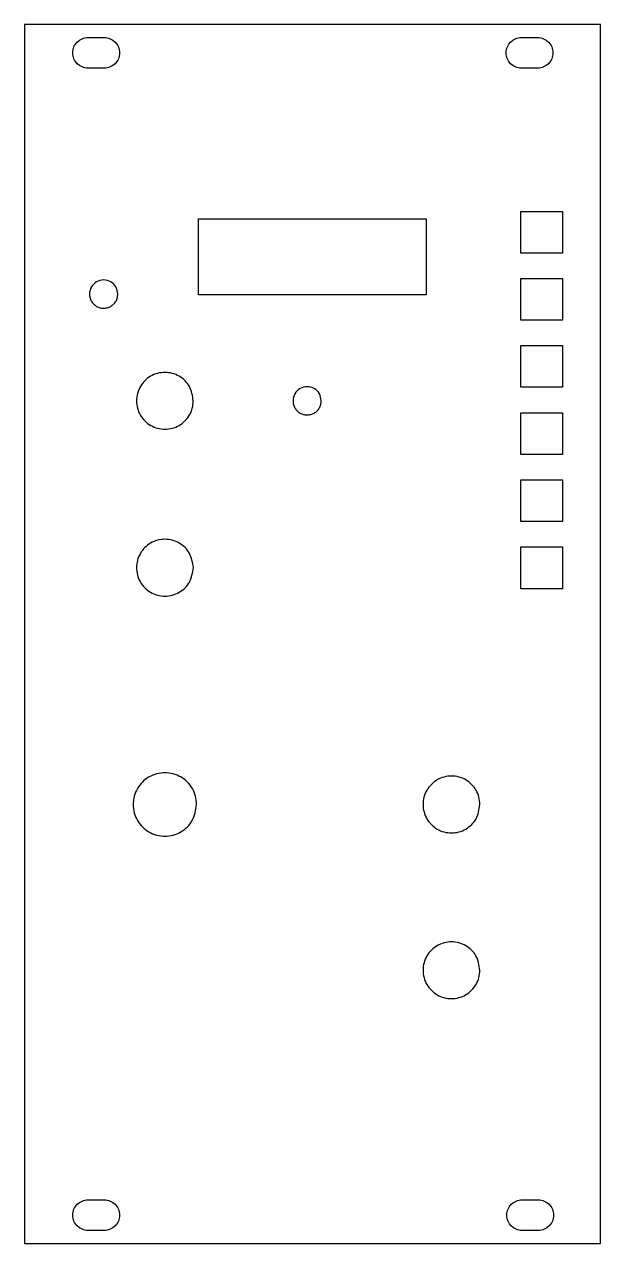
# Model space of a CAD drawing. Extents: x 0 to 61, y 168 to 297.
import ezdxf

# ---------------------------------------------------------------- set-up
doc = ezdxf.new("R2010")
doc.units = 0
doc.layers.add('Layer_2', color=7, linetype='CONTINUOUS')

msp = doc.modelspace()

# ---------------------------------------------------------------- linework, layer by layer
at = {"layer": 'Layer_2', "color": 1}
for points in [[(0.05, 168.44999), (60.755027, 168.44999), (60.755027, 296.95), (0.05, 296.95)], [(6.759867, 295.56371), (8.459867, 295.56371), (8.625317, 295.55571), (8.785877, 295.53131), (8.940767, 295.49171), (9.089167, 295.43761), (9.230287, 295.36981), (9.363327, 295.28921), (9.601977, 295.09246), (9.798717, 294.85382), (9.879417, 294.72077), (9.947217, 294.57965), (10.001317, 294.43125), (10.040917, 294.27637), (10.065317, 294.1158), (10.073317, 293.95035), (10.065317, 293.7849), (10.040917, 293.62434), (10.001317, 293.46945), (9.947217, 293.32105), (9.879417, 293.17993), (9.798717, 293.04689), (9.601977, 292.80824), (9.363327, 292.6115), (9.230287, 292.5308), (9.089167, 292.463), (8.940767, 292.4089), (8.785877, 292.3693), (8.625317, 292.3449), (8.459867, 292.3369), (6.759867, 292.3369), (6.594417, 292.3449), (6.433847, 292.3693), (6.278967, 292.4089), (6.130567, 292.463), (5.989437, 292.5308), (5.856397, 292.6115), (5.617747, 292.80824), (5.421007, 293.04689), (5.340307, 293.17993), (5.272507, 293.32105), (5.218407, 293.46945), (5.178807, 293.62433), (5.154407, 293.7849), (5.146407, 293.95035), (5.154407, 294.1158), (5.178807, 294.27637), (5.218407, 294.43125), (5.272507, 294.57965), (5.340307, 294.72077), (5.421007, 294.85381), (5.617747, 295.09246), (5.856397, 295.2892), (5.989437, 295.3699), (6.130567, 295.4377), (6.278967, 295.4918), (6.433847, 295.5314), (6.594417, 295.5558), (6.759867, 295.5638)], [(52.418628, 295.56372), (54.118628, 295.56372), (54.284078, 295.55572), (54.444638, 295.53132), (54.599528, 295.49172), (54.747928, 295.43762), (54.889048, 295.36982), (55.022088, 295.28922), (55.260738, 295.09247), (55.457478, 294.85383), (55.538178, 294.72078), (55.605978, 294.57966), (55.660078, 294.43126), (55.699678, 294.27638), (55.724078, 294.11581), (55.732078, 293.95036), (55.724078, 293.78491), (55.699678, 293.62435), (55.660078, 293.46946), (55.605978, 293.32106), (55.538178, 293.17994), (55.457478, 293.0469), (55.260738, 292.80825), (55.022088, 292.61151), (54.889048, 292.53081), (54.747928, 292.46301), (54.599528, 292.40891), (54.444638, 292.36931), (54.284078, 292.34491), (54.118628, 292.33691), (52.418628, 292.33691), (52.253178, 292.34491), (52.092608, 292.36931), (51.937728, 292.40891), (51.789328, 292.46301), (51.648198, 292.53081), (51.515158, 292.61151), (51.276508, 292.80825), (51.079768, 293.0469), (50.999068, 293.17994), (50.931268, 293.32106), (50.877168, 293.46946), (50.837568, 293.62434), (50.813168, 293.78491), (50.805168, 293.95036), (50.813168, 294.11581), (50.837568, 294.27638), (50.877168, 294.43126), (50.931268, 294.57966), (50.999068, 294.72078), (51.079768, 294.85382), (51.276508, 295.09247), (51.515158, 295.28921), (51.648198, 295.36991), (51.789328, 295.43771), (51.937728, 295.49181), (52.092608, 295.53141), (52.253178, 295.55581), (52.418628, 295.56381)], [(18.395177, 276.4578), (42.360176, 276.4578), (42.360176, 268.45641), (18.395177, 268.45641)], [(52.339182, 277.242804), (52.888653, 277.242804), (53.438143, 277.242804), (53.987613, 277.242804), (54.537102, 277.242804), (55.086591, 277.242804), (55.636061, 277.242804), (56.185551, 277.242804), (56.735022, 277.242804), (56.735022, 276.693324), (56.735022, 276.143844), (56.735022, 275.594364), (56.735022, 275.044883), (56.735022, 274.495404), (56.735022, 273.945924), (56.735022, 273.396444), (56.735022, 272.846964), (56.185551, 272.846964), (55.636061, 272.846964), (55.086591, 272.846964), (54.537102, 272.846964), (53.987613, 272.846964), (53.438143, 272.846964), (52.888653, 272.846964), (52.339182, 272.846964), (52.339182, 273.396444), (52.339182, 273.945924), (52.339182, 274.495404), (52.339182, 275.044883), (52.339182, 275.594364), (52.339182, 276.143844), (52.339182, 276.693324)], [(52.339182, 270.168188), (52.888653, 270.168188), (53.438143, 270.168188), (53.987613, 270.168188), (54.537102, 270.168188), (55.086591, 270.168188), (55.636061, 270.168188), (56.185551, 270.168188), (56.735022, 270.168188), (56.735022, 269.618708), (56.735022, 269.069228), (56.735022, 268.519748), (56.735022, 267.970267), (56.735022, 267.420788), (56.735022, 266.871308), (56.735022, 266.321828), (56.735022, 265.772348), (56.185551, 265.772348), (55.636061, 265.772348), (55.086591, 265.772348), (54.537102, 265.772348), (53.987613, 265.772348), (53.438143, 265.772348), (52.888653, 265.772348), (52.339182, 265.772348), (52.339182, 266.321828), (52.339182, 266.871308), (52.339182, 267.420788), (52.339182, 267.970267), (52.339182, 268.519748), (52.339182, 269.069228), (52.339182, 269.618708)], [(9.89024, 268.52364)], [(52.339182, 263.093573), (52.888653, 263.093573), (53.438143, 263.093573), (53.987613, 263.093573), (54.537102, 263.093573), (55.086591, 263.093573), (55.636061, 263.093573), (56.185551, 263.093573), (56.735022, 263.093573), (56.735022, 262.544093), (56.735022, 261.994613), (56.735022, 261.445133), (56.735022, 260.895652), (56.735022, 260.346173), (56.735022, 259.796693), (56.735022, 259.247213), (56.735022, 258.697733), (56.185551, 258.697733), (55.636061, 258.697733), (55.086591, 258.697733), (54.537102, 258.697733), (53.987613, 258.697733), (53.438143, 258.697733), (52.888653, 258.697733), (52.339182, 258.697733), (52.339182, 259.247213), (52.339182, 259.796693), (52.339182, 260.346173), (52.339182, 260.895652), (52.339182, 261.445133), (52.339182, 261.994613), (52.339182, 262.544093)], [(17.843906, 257.27737)], [(31.326219, 257.27737)], [(52.339182, 256.018956), (52.888653, 256.018956), (53.438143, 256.018956), (53.987613, 256.018956), (54.537102, 256.018956), (55.086591, 256.018956), (55.636061, 256.018956), (56.185551, 256.018956), (56.735022, 256.018956), (56.735022, 255.469476), (56.735022, 254.919996), (56.735022, 254.370516), (56.735022, 253.821035), (56.735022, 253.271556), (56.735022, 252.722076), (56.735022, 252.172596), (56.735022, 251.623116), (56.185551, 251.623116), (55.636061, 251.623116), (55.086591, 251.623116), (54.537102, 251.623116), (53.987613, 251.623116), (53.438143, 251.623116), (52.888653, 251.623116), (52.339182, 251.623116), (52.339182, 252.172596), (52.339182, 252.722076), (52.339182, 253.271556), (52.339182, 253.821035), (52.339182, 254.370516), (52.339182, 254.919996), (52.339182, 255.469476)], [(52.339182, 248.944337), (52.888653, 248.944337), (53.438143, 248.944337), (53.987613, 248.944337), (54.537102, 248.944337), (55.086591, 248.944337), (55.636061, 248.944337), (56.185551, 248.944337), (56.735022, 248.944337), (56.735022, 248.394857), (56.735022, 247.845377), (56.735022, 247.295897), (56.735022, 246.746416), (56.735022, 246.196937), (56.735022, 245.647457), (56.735022, 245.097977), (56.735022, 244.548497), (56.185551, 244.548497), (55.636061, 244.548497), (55.086591, 244.548497), (54.537102, 244.548497), (53.987613, 244.548497), (53.438143, 244.548497), (52.888653, 244.548497), (52.339182, 244.548497), (52.339182, 245.097977), (52.339182, 245.647457), (52.339182, 246.196937), (52.339182, 246.746416), (52.339182, 247.295897), (52.339182, 247.845377), (52.339182, 248.394857)], [(52.339182, 241.86972), (52.888653, 241.86972), (53.438143, 241.86972), (53.987613, 241.86972), (54.537102, 241.86972), (55.086591, 241.86972), (55.636061, 241.86972), (56.185551, 241.86972), (56.735022, 241.86972), (56.735022, 241.32024), (56.735022, 240.77076), (56.735022, 240.22128), (56.735022, 239.671799), (56.735022, 239.12232), (56.735022, 238.57284), (56.735022, 238.02336), (56.735022, 237.47388), (56.185551, 237.47388), (55.636061, 237.47388), (55.086591, 237.47388), (54.537102, 237.47388), (53.987613, 237.47388), (53.438143, 237.47388), (52.888653, 237.47388), (52.339182, 237.47388), (52.339182, 238.02336), (52.339182, 238.57284), (52.339182, 239.12232), (52.339182, 239.671799), (52.339182, 240.22128), (52.339182, 240.77076), (52.339182, 241.32024)], [(17.848319, 239.68456)], [(48.039549, 214.73302)], [(48.035158, 197.262269)], [(6.759867, 173.06372), (8.459867, 173.06372), (8.625317, 173.05572), (8.785877, 173.03132), (8.940767, 172.99172), (9.089167, 172.93762), (9.230287, 172.86982), (9.363327, 172.78912), (9.601977, 172.59238), (9.798717, 172.35373), (9.879417, 172.22069), (9.947217, 172.07957), (10.001317, 171.93117), (10.040917, 171.77629), (10.065317, 171.61572), (10.073317, 171.45027), (10.065317, 171.28482), (10.040917, 171.12425), (10.001317, 170.96937), (9.947217, 170.82097), (9.879417, 170.67985), (9.798717, 170.54681), (9.601977, 170.30816), (9.363327, 170.11142), (9.230287, 170.03072), (9.089167, 169.96292), (8.940767, 169.90882), (8.785877, 169.86922), (8.625317, 169.84482), (8.459867, 169.83682), (6.759867, 169.83682), (6.594417, 169.84482), (6.433847, 169.86922), (6.278967, 169.90882), (6.130567, 169.96292), (5.989437, 170.03072), (5.856397, 170.11142), (5.617747, 170.30816), (5.421007, 170.54681), (5.340407, 170.67985), (5.272607, 170.82097), (5.218507, 170.96937), (5.178907, 171.12425), (5.154507, 171.28482), (5.146507, 171.45027), (5.154507, 171.61572), (5.178907, 171.77629), (5.218507, 171.93117), (5.272607, 172.07957), (5.340407, 172.22069), (5.421007, 172.35373), (5.617747, 172.59238), (5.856397, 172.78912), (5.989437, 172.86982), (6.130567, 172.93762), (6.278967, 172.99172), (6.433847, 173.03132), (6.594417, 173.05572), (6.759867, 173.06372)], [(52.489338, 173.06373), (54.189338, 173.06373), (54.354788, 173.05573), (54.515348, 173.03133), (54.670238, 172.99173), (54.818638, 172.93763), (54.959758, 172.86983), (55.092798, 172.78913), (55.331448, 172.59239), (55.528188, 172.35374), (55.608888, 172.2207), (55.676688, 172.07958), (55.730788, 171.93118), (55.770388, 171.7763), (55.794788, 171.61573), (55.802788, 171.45028), (55.794788, 171.28483), (55.770388, 171.12426), (55.730788, 170.96938), (55.676688, 170.82098), (55.608888, 170.67986), (55.528188, 170.54682), (55.331448, 170.30817), (55.092798, 170.11143), (54.959758, 170.03073), (54.818638, 169.96293), (54.670238, 169.90883), (54.515348, 169.86923), (54.354788, 169.84483), (54.189338, 169.83683), (52.489338, 169.83683), (52.323888, 169.84483), (52.163318, 169.86923), (52.008438, 169.90883), (51.860038, 169.96293), (51.718908, 170.03073), (51.585868, 170.11143), (51.347218, 170.30817), (51.150478, 170.54682), (51.069878, 170.67986), (51.002078, 170.82098), (50.947978, 170.96938), (50.908378, 171.12426), (50.883978, 171.28483), (50.875978, 171.45028), (50.883978, 171.61573), (50.908378, 171.7763), (50.947978, 171.93118), (51.002078, 172.07958), (51.069878, 172.2207), (51.150478, 172.35374), (51.347218, 172.59239), (51.585868, 172.78913), (51.718908, 172.86983), (51.860038, 172.93763), (52.008438, 172.99173), (52.163318, 173.03133), (52.323888, 173.05573), (52.489338, 173.06373)]]:
    msp.add_lwpolyline(points, close=True, dxfattribs=at)
at = {"layer": 'Layer_2', "color": 6}
msp.add_lwpolyline([(18.196093, 214.73302)], close=True, dxfattribs=at)
at = {"layer": 'Layer_2', "color": 1}
for points, knots in [([(9.89024, 268.52364), (9.880316, 268.393353), (9.860549, 268.133856), (9.704332, 267.770701), (9.466662, 267.458695), (9.154238, 267.219462), (8.791196, 267.069038), (8.401381, 267.017579), (8.011606, 267.069039), (7.648448, 267.219459), (7.336453, 267.458707), (7.097185, 267.770655), (6.946901, 268.134027), (6.8776, 268.652664), (7.05236, 269.303902), (7.621496, 269.872375), (8.402739, 270.083559), (9.175958, 269.872545), (9.768689, 269.303238), (9.849319, 268.786101), (9.89024, 268.52364)], [0, 0, 0, 0, 0.389745, 0.776265, 1.166011, 1.555756, 1.942276, 2.332022, 2.721767, 3.108287, 3.498033, 3.887778, 4.274298, 4.664044, 5.442503, 6.197873, 6.976332, 7.754792, 8.510162, 9.288621, 9.288621, 9.288621, 9.288621]), ([(17.843906, 257.27737), (17.823961, 257.015537), (17.784235, 256.494036), (17.47029, 255.764219), (16.992652, 255.137193), (16.364786, 254.656417), (15.635194, 254.354117), (14.8518, 254.250702), (14.068484, 254.354118), (13.338658, 254.65641), (12.711655, 255.137218), (12.230805, 255.764126), (11.928784, 256.494381), (11.789509, 257.536665), (12.14072, 258.845436), (13.28449, 259.987877), (14.854528, 260.412286), (16.408439, 259.988218), (17.599631, 258.844101), (17.761668, 257.804829), (17.843906, 257.27737)], [0, 0, 0, 0, 0.783256, 1.56003, 2.343287, 3.126543, 3.903317, 4.686573, 5.469829, 6.246604, 7.02986, 7.813116, 8.58989, 9.373146, 10.937589, 12.45563, 14.020073, 15.584515, 17.102557, 18.666999, 18.666999, 18.666999, 18.666999]), ([(31.326219, 257.27737), (31.316295, 257.147083), (31.296528, 256.887586), (31.140311, 256.524431), (30.902641, 256.212425), (30.590217, 255.973192), (30.227175, 255.822768), (29.83736, 255.771309), (29.447585, 255.822769), (29.084427, 255.973189), (28.772432, 256.212437), (28.533164, 256.524385), (28.38288, 256.887757), (28.313579, 257.406394), (28.488339, 258.057632), (29.057475, 258.626105), (29.838718, 258.837289), (30.611937, 258.626275), (31.204668, 258.056968), (31.285298, 257.539831), (31.326219, 257.27737)], [0, 0, 0, 0, 0.389745, 0.776265, 1.166011, 1.555756, 1.942276, 2.332022, 2.721767, 3.108287, 3.498033, 3.887778, 4.274298, 4.664044, 5.442503, 6.197873, 6.976332, 7.754792, 8.510162, 9.288621, 9.288621, 9.288621, 9.288621]), ([(17.848319, 239.68456), (17.76596, 239.156326), (17.603686, 238.115524), (16.410726, 236.969688), (14.854563, 236.54512), (13.282062, 236.969688), (12.137148, 238.115524), (11.712265, 239.68456), (12.137148, 241.253596), (13.282062, 242.399432), (14.854563, 242.824), (16.410726, 242.399432), (17.603686, 241.253596), (17.76596, 240.212794), (17.848319, 239.68456)], [0, 0, 0, 0, 1.56675, 3.08703, 4.65378, 6.22053, 7.740811, 9.30756, 10.87431, 12.394591, 13.961341, 15.528091, 17.048371, 18.615121, 18.615121, 18.615121, 18.615121]), ([(48.039549, 214.73302), (47.957185, 214.204757), (47.794901, 213.163899), (46.601892, 212.018036), (45.045611, 211.593323), (43.473179, 212.018378), (42.327663, 213.162562), (41.975917, 214.473329), (42.115404, 215.517203), (42.417886, 216.248572), (42.899469, 216.876436), (43.527429, 217.357978), (44.258368, 217.660731), (45.042879, 217.764305), (45.827468, 217.660732), (46.558173, 217.357971), (47.186997, 216.876461), (47.665363, 216.248479), (47.979787, 215.517549), (48.019573, 214.995253), (48.039549, 214.73302)], [0, 0, 0, 0, 1.566829, 3.087186, 4.654015, 6.220844, 7.741201, 9.30803, 10.092481, 10.87044, 11.654891, 12.439342, 13.217301, 14.001752, 14.786203, 15.564162, 16.348613, 17.133063, 17.911023, 18.695474, 18.695474, 18.695474, 18.695474]), ([(48.035158, 197.262269), (48.015212, 197.00042), (47.975485, 196.478889), (47.661522, 195.749029), (47.183857, 195.121965), (46.555954, 194.64116), (45.826319, 194.338842), (45.042879, 194.235421), (44.259517, 194.338844), (43.529648, 194.641154), (42.902608, 195.12199), (42.421731, 195.748936), (42.119693, 196.479234), (41.980412, 197.521579), (42.331641, 198.830426), (43.475479, 199.972934), (45.045607, 200.397367), (46.599608, 199.973275), (47.790869, 198.829091), (47.952915, 197.789758), (48.035158, 197.262269)], [0, 0, 0, 0, 0.783302, 1.560122, 2.343424, 3.126727, 3.903547, 4.686849, 5.470151, 6.246971, 7.030273, 7.813576, 8.590396, 9.373698, 10.938231, 12.456361, 14.020894, 15.585427, 17.103557, 18.66809, 18.66809, 18.66809, 18.66809])]:
    msp.add_open_spline(points, degree=3, knots=knots, dxfattribs=at)
at = {"layer": 'Layer_2', "color": 6}
msp.add_open_spline([(18.196093, 214.73302), (18.104175, 214.143476), (17.923065, 212.981875), (16.591663, 211.703089), (14.854847, 211.229106), (13.100007, 211.70347), (11.821608, 212.980384), (11.429057, 214.443204), (11.584726, 215.608171), (11.922297, 216.424381), (12.459746, 217.125079), (13.160551, 217.662481), (13.976282, 218.000355), (14.851798, 218.115944), (15.727403, 218.000356), (16.542872, 217.662474), (17.244641, 217.125107), (17.778499, 216.424277), (18.129398, 215.608556), (18.1738, 215.025673), (18.196093, 214.73302)], degree=3, knots=[0, 0, 0, 0, 1.748587, 3.445311, 5.193897, 6.942484, 8.639208, 10.387794, 11.263244, 12.131449, 13.006899, 13.882349, 14.750554, 15.626004, 16.501454, 17.369659, 18.245108, 19.120558, 19.988763, 20.864213, 20.864213, 20.864213, 20.864213], dxfattribs=at)

doc.saveas('drawing.dxf')
